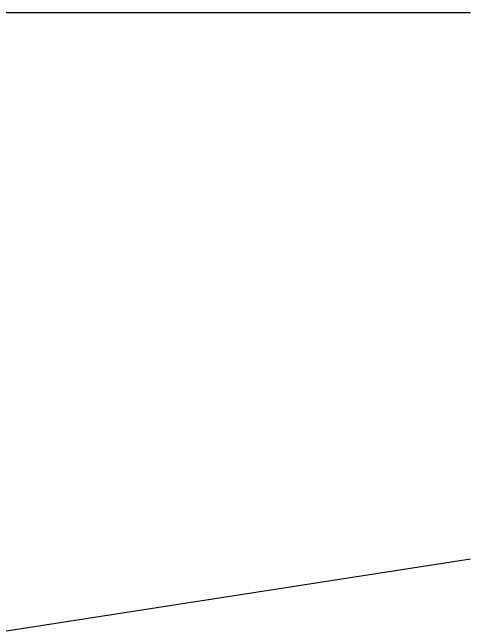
# Model space of a CAD drawing. Header units: inches. Extents: x -9998782 to 66725, y -6520505 to 8308.
# Drawn here: x -4998272.44 to -4998239.72, y -3258499.9 to -3258455.69 of the extents above; entities that cross this region are included whole.
import ezdxf

# ---------------------------------------------------------------- set-up
doc = ezdxf.new("R2010")
doc.units = ezdxf.units.IN
doc.header["$LTSCALE"] = 2
doc.header["$MEASUREMENT"] = 0
doc.layers.add('DIM', color=5, linetype='CONTINUOUS')
doc.layers.add('WAll', color=20, linetype='CONTINUOUS')
doc.styles.get("Standard").update_dxf_attribs({"font": 'ARIALN.TTF'})
doc.dimstyles.get("Standard").update_dxf_attribs({"dimtxt": 0.18, "dimasz": 0.18, "dimexe": 0.18, "dimexo": 0.0625, "dimgap": 0.09, "dimtad": 0, "dimtih": 1, "dimtoh": 1, "dimdec": 4, "dimzin": 0, "dimdsep": 46, "dimtxsty": 'Standard', "dimcen": 0.09, "dimadec": 0, "dimazin": 0, "dimtfac": 1, "dimtdec": 4, "dimtofl": 0, "dimtmove": 0, "dimatfit": 3, "dimfxl": 1, "dimtolj": 1, "dimtzin": 0, "dimarcsym": 0})

# ---------------------------------------------------------------- blocks, each defined once
blk = doc.blocks.new('JGKJFKFNF')
at = {"layer": 'DIM'}
for points in [[(137079.532, -31596.32), (137122.877, -31577.886), (137156.323, -31577.886)], [(137079.532, -31611.772), (137122.877, -31622.099), (137156.323, -31616.9)]]:
    blk.add_leader(points, dimstyle='Standard', override={"dimasz": 2, "dimgap": 2}, dxfattribs=at)

msp = doc.modelspace()

# ---------------------------------------------------------------- block references
at = {"layer": 'WAll'}
msp.add_blockref('JGKJFKFNF', (-5135396.044, -3226877.805), dxfattribs=at)

doc.saveas('drawing.dxf')
